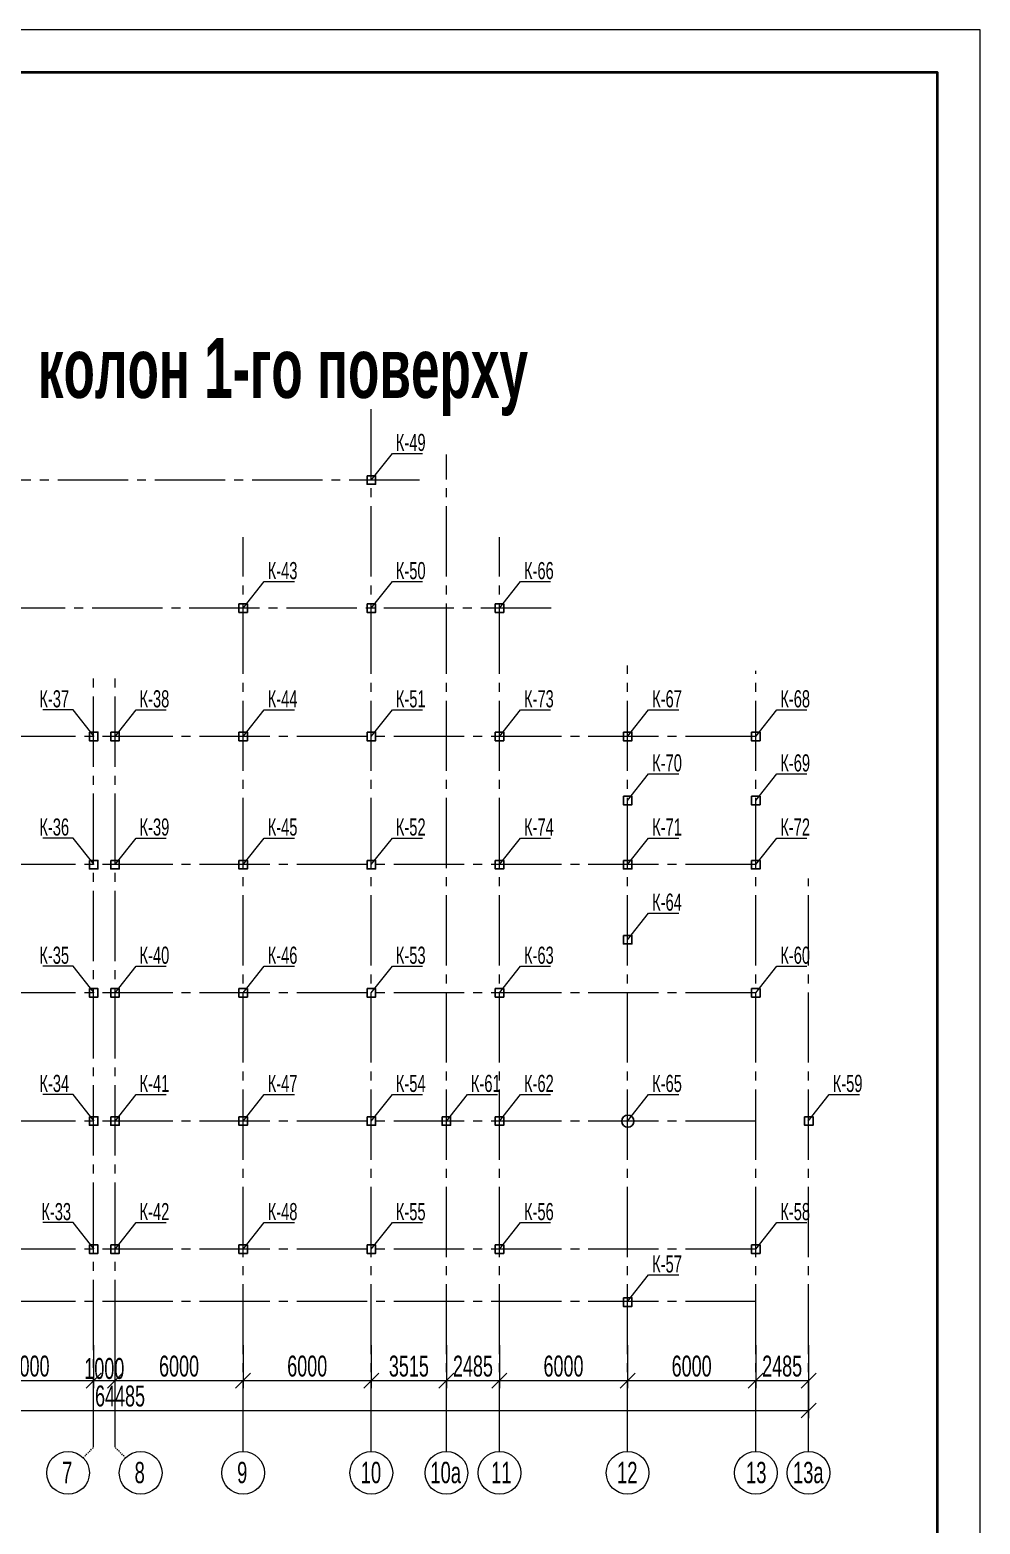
# Model space of a CAD drawing. Extents: x -483223 to 550073, y -164053 to -64662.
# Drawn here: x -230794 to -219671, y -90505 to -73022 of the extents above; entities that cross this region are included whole.
import ezdxf

# ---------------------------------------------------------------- set-up
doc = ezdxf.new("R2010")
doc.units = 0
doc.header["$MEASUREMENT"] = 0
for name, pattern in [('DASHDOT', [25.4, 12.7, -6.35, 0, -6.35]), ('K5LT_AXLED', [16.25, 11.75, -1.5, 1.5, -1.5]), ('K5LT_THIN', [0])]:
    doc.linetypes.add(name, pattern=pattern)
doc.layers.get('0').update_dxf_attribs({"color": 40, "linetype": 'CONTINUOUS'})
doc.layers.get('Defpoints').update_dxf_attribs({"linetype": 'CONTINUOUS'})
doc.layers.add('KOLONY', color=60, linetype='CONTINUOUS')
doc.layers.add('ТЕКСТ', color=252, linetype='CONTINUOUS')
doc.layers.add('ВІСЬ', color=197, linetype='DASHDOT', lineweight=15, transparency=0.5)
for name, color, linetype, lineweight in [('ОСН. ТОНКА', 250, 'CONTINUOUS', 15), ('РАМКА', 250, 'CONTINUOUS', 40), ('РОЗМІР МІЖ ОСЯМИ', 250, 'CONTINUOUS', 15)]:
    doc.layers.add(name, color=color, linetype=linetype, lineweight=lineweight)
doc.styles.add('РОЗМІР', font='ARIALN.TTF', dxfattribs={"width": 0.75})
doc.dimstyles.new('М 400$0', dxfattribs={"dimscale": 0.7, "dimtxt": 350, "dimasz": 250, "dimexe": 125, "dimexo": 250, "dimgap": 62.5, "dimtad": 1, "dimdec": 0, "dimlfac": 4, "dimzin": 9, "dimtxsty": 'РОЗМІР', "dimblk": 'OBLIQUE', "dimcen": 250, "dimadec": 0, "dimazin": 0, "dimtfac": 1, "dimtdec": 0, "dimtix": 1, "dimtmove": 2, "dimatfit": 3, "dimfxl": 125, "dimlwd": -1, "dimlwe": -1, "dimarcsym": 0})

# ---------------------------------------------------------------- blocks, each defined once
blk = doc.blocks.new('_OBLIQUE')
at = {"color": 0, "linetype": 'ByBlock'}
blk.add_line((-0.5, -0.5), (0.5, 0.5), dxfattribs=at)
blk = doc.blocks.new('*D152')
at = {"layer": 'Defpoints', "color": 0, "transparency": 16777216}
for p in [(-231548, -88238), (-230048, -88238), (-230048, -88826)]:
    blk.add_point(p, dxfattribs=at)
at = {"layer": 'РОЗМІР МІЖ ОСЯМИ', "color": 0, "transparency": 16777216}
for p, q in [((-231548, -88413), (-231548, -88914)), ((-230048, -88413), (-230048, -88914)), ((-231548, -88826), (-230048, -88826))]:
    blk.add_line(p, q, dxfattribs=at)
at = {"layer": 'РОЗМІР МІЖ ОСЯМИ', "color": 0, "transparency": 16777216, "xscale": 175, "yscale": 175, "zscale": 175, "rotation": 180}
blk.add_blockref('_OBLIQUE', (-231548, -88826), dxfattribs=at)
at = {"layer": 'РОЗМІР МІЖ ОСЯМИ', "color": 0, "transparency": 16777216, "xscale": 175, "yscale": 175, "zscale": 175}
blk.add_blockref('_OBLIQUE', (-230048, -88826), dxfattribs=at)
at = {"layer": 'РОЗМІР МІЖ ОСЯМИ', "color": 0, "transparency": 16777216, "insert": (-230798, -88658), "char_height": 245, "attachment_point": 5, "style": 'РОЗМІР'}
blk.add_mtext('6000', dxfattribs=at)
blk = doc.blocks.new('*D153')
at = {"layer": 'Defpoints', "color": 0, "transparency": 16777216}
for p in [(-230048, -88238), (-229798, -88238), (-229798, -88826)]:
    blk.add_point(p, dxfattribs=at)
at = {"layer": 'РОЗМІР МІЖ ОСЯМИ', "color": 0, "transparency": 16777216}
for p, q in [((-230048, -88413), (-230048, -88914)), ((-229798, -88413), (-229798, -88914)), ((-230048, -88826), (-229798, -88826))]:
    blk.add_line(p, q, dxfattribs=at)
at = {"layer": 'РОЗМІР МІЖ ОСЯМИ', "color": 0, "transparency": 16777216, "xscale": 175, "yscale": 175, "zscale": 175, "rotation": 180}
blk.add_blockref('_OBLIQUE', (-230048, -88826), dxfattribs=at)
at = {"layer": 'РОЗМІР МІЖ ОСЯМИ', "color": 0, "transparency": 16777216, "xscale": 175, "yscale": 175, "zscale": 175}
blk.add_blockref('_OBLIQUE', (-229798, -88826), dxfattribs=at)
at = {"layer": 'РОЗМІР МІЖ ОСЯМИ', "color": 0, "transparency": 16777216, "insert": (-229923, -88686), "char_height": 245, "attachment_point": 5, "style": 'РОЗМІР'}
blk.add_mtext('1000', dxfattribs=at)
blk = doc.blocks.new('*D154')
at = {"layer": 'Defpoints', "color": 0, "transparency": 16777216}
for p in [(-229798, -88238), (-228298, -88238), (-228298, -88826)]:
    blk.add_point(p, dxfattribs=at)
at = {"layer": 'РОЗМІР МІЖ ОСЯМИ', "color": 0, "transparency": 16777216}
for p, q in [((-229798, -88413), (-229798, -88914)), ((-228298, -88413), (-228298, -88914)), ((-229798, -88826), (-228298, -88826))]:
    blk.add_line(p, q, dxfattribs=at)
at = {"layer": 'РОЗМІР МІЖ ОСЯМИ', "color": 0, "transparency": 16777216, "xscale": 175, "yscale": 175, "zscale": 175, "rotation": 180}
blk.add_blockref('_OBLIQUE', (-229798, -88826), dxfattribs=at)
at = {"layer": 'РОЗМІР МІЖ ОСЯМИ', "color": 0, "transparency": 16777216, "xscale": 175, "yscale": 175, "zscale": 175}
blk.add_blockref('_OBLIQUE', (-228298, -88826), dxfattribs=at)
at = {"layer": 'РОЗМІР МІЖ ОСЯМИ', "color": 0, "transparency": 16777216, "insert": (-229048, -88658), "char_height": 245, "attachment_point": 5, "style": 'РОЗМІР'}
blk.add_mtext('6000', dxfattribs=at)
blk = doc.blocks.new('*D155')
at = {"layer": 'Defpoints', "color": 0, "transparency": 16777216}
for p in [(-228298, -88238), (-226798, -88238), (-226798, -88826)]:
    blk.add_point(p, dxfattribs=at)
at = {"layer": 'РОЗМІР МІЖ ОСЯМИ', "color": 0, "transparency": 16777216}
for p, q in [((-228298, -88413), (-228298, -88914)), ((-226798, -88413), (-226798, -88914)), ((-228298, -88826), (-226798, -88826))]:
    blk.add_line(p, q, dxfattribs=at)
at = {"layer": 'РОЗМІР МІЖ ОСЯМИ', "color": 0, "transparency": 16777216, "xscale": 175, "yscale": 175, "zscale": 175, "rotation": 180}
blk.add_blockref('_OBLIQUE', (-228298, -88826), dxfattribs=at)
at = {"layer": 'РОЗМІР МІЖ ОСЯМИ', "color": 0, "transparency": 16777216, "xscale": 175, "yscale": 175, "zscale": 175}
blk.add_blockref('_OBLIQUE', (-226798, -88826), dxfattribs=at)
at = {"layer": 'РОЗМІР МІЖ ОСЯМИ', "color": 0, "transparency": 16777216, "insert": (-227548, -88658), "char_height": 245, "attachment_point": 5, "style": 'РОЗМІР'}
blk.add_mtext('6000', dxfattribs=at)
blk = doc.blocks.new('*D156')
at = {"layer": 'Defpoints', "color": 0, "transparency": 16777216}
for p in [(-226798, -88238), (-225919, -88238), (-225919, -88826)]:
    blk.add_point(p, dxfattribs=at)
at = {"layer": 'РОЗМІР МІЖ ОСЯМИ', "color": 0, "transparency": 16777216}
for p, q in [((-226798, -88413), (-226798, -88914)), ((-225919, -88413), (-225919, -88914)), ((-226798, -88826), (-225919, -88826))]:
    blk.add_line(p, q, dxfattribs=at)
at = {"layer": 'РОЗМІР МІЖ ОСЯМИ', "color": 0, "transparency": 16777216, "xscale": 175, "yscale": 175, "zscale": 175, "rotation": 180}
blk.add_blockref('_OBLIQUE', (-226798, -88826), dxfattribs=at)
at = {"layer": 'РОЗМІР МІЖ ОСЯМИ', "color": 0, "transparency": 16777216, "xscale": 175, "yscale": 175, "zscale": 175}
blk.add_blockref('_OBLIQUE', (-225919, -88826), dxfattribs=at)
at = {"layer": 'РОЗМІР МІЖ ОСЯМИ', "color": 0, "transparency": 16777216, "insert": (-226358, -88658), "char_height": 245, "attachment_point": 5, "style": 'РОЗМІР'}
blk.add_mtext('3515', dxfattribs=at)
blk = doc.blocks.new('*D157')
at = {"layer": 'Defpoints', "color": 0, "transparency": 16777216}
for p in [(-225919, -88238), (-225298, -88238), (-225298, -88826)]:
    blk.add_point(p, dxfattribs=at)
at = {"layer": 'РОЗМІР МІЖ ОСЯМИ', "color": 0, "transparency": 16777216}
for p, q in [((-225919, -88413), (-225919, -88914)), ((-225298, -88413), (-225298, -88914)), ((-225919, -88826), (-225298, -88826))]:
    blk.add_line(p, q, dxfattribs=at)
at = {"layer": 'РОЗМІР МІЖ ОСЯМИ', "color": 0, "transparency": 16777216, "xscale": 175, "yscale": 175, "zscale": 175, "rotation": 180}
blk.add_blockref('_OBLIQUE', (-225919, -88826), dxfattribs=at)
at = {"layer": 'РОЗМІР МІЖ ОСЯМИ', "color": 0, "transparency": 16777216, "xscale": 175, "yscale": 175, "zscale": 175}
blk.add_blockref('_OBLIQUE', (-225298, -88826), dxfattribs=at)
at = {"layer": 'РОЗМІР МІЖ ОСЯМИ', "color": 0, "transparency": 16777216, "insert": (-225608, -88658), "char_height": 245, "attachment_point": 5, "style": 'РОЗМІР'}
blk.add_mtext('2485', dxfattribs=at)
blk = doc.blocks.new('*D158')
at = {"layer": 'Defpoints', "color": 0, "transparency": 16777216}
for p in [(-225298, -88238), (-223798, -88238), (-223798, -88826)]:
    blk.add_point(p, dxfattribs=at)
at = {"layer": 'РОЗМІР МІЖ ОСЯМИ', "color": 0, "transparency": 16777216}
for p, q in [((-225298, -88413), (-225298, -88914)), ((-223798, -88413), (-223798, -88914)), ((-225298, -88826), (-223798, -88826))]:
    blk.add_line(p, q, dxfattribs=at)
at = {"layer": 'РОЗМІР МІЖ ОСЯМИ', "color": 0, "transparency": 16777216, "xscale": 175, "yscale": 175, "zscale": 175, "rotation": 180}
blk.add_blockref('_OBLIQUE', (-225298, -88826), dxfattribs=at)
at = {"layer": 'РОЗМІР МІЖ ОСЯМИ', "color": 0, "transparency": 16777216, "xscale": 175, "yscale": 175, "zscale": 175}
blk.add_blockref('_OBLIQUE', (-223798, -88826), dxfattribs=at)
at = {"layer": 'РОЗМІР МІЖ ОСЯМИ', "color": 0, "transparency": 16777216, "insert": (-224548, -88658), "char_height": 245, "attachment_point": 5, "style": 'РОЗМІР'}
blk.add_mtext('6000', dxfattribs=at)
blk = doc.blocks.new('*D159')
at = {"layer": 'Defpoints', "color": 0, "transparency": 16777216}
for p in [(-223798, -88238), (-222298, -88238), (-222298, -88826)]:
    blk.add_point(p, dxfattribs=at)
at = {"layer": 'РОЗМІР МІЖ ОСЯМИ', "color": 0, "transparency": 16777216}
for p, q in [((-223798, -88413), (-223798, -88914)), ((-222298, -88413), (-222298, -88914)), ((-223798, -88826), (-222298, -88826))]:
    blk.add_line(p, q, dxfattribs=at)
at = {"layer": 'РОЗМІР МІЖ ОСЯМИ', "color": 0, "transparency": 16777216, "xscale": 175, "yscale": 175, "zscale": 175, "rotation": 180}
blk.add_blockref('_OBLIQUE', (-223798, -88826), dxfattribs=at)
at = {"layer": 'РОЗМІР МІЖ ОСЯМИ', "color": 0, "transparency": 16777216, "xscale": 175, "yscale": 175, "zscale": 175}
blk.add_blockref('_OBLIQUE', (-222298, -88826), dxfattribs=at)
at = {"layer": 'РОЗМІР МІЖ ОСЯМИ', "color": 0, "transparency": 16777216, "insert": (-223048, -88658), "char_height": 245, "attachment_point": 5, "style": 'РОЗМІР'}
blk.add_mtext('6000', dxfattribs=at)
blk = doc.blocks.new('*D160')
at = {"layer": 'Defpoints', "color": 0, "transparency": 16777216}
for p in [(-222298, -88238), (-221679, -88238), (-221679, -88826)]:
    blk.add_point(p, dxfattribs=at)
at = {"layer": 'РОЗМІР МІЖ ОСЯМИ', "color": 0, "transparency": 16777216}
for p, q in [((-222298, -88413), (-222298, -88914)), ((-221679, -88413), (-221679, -88914)), ((-222298, -88826), (-221679, -88826))]:
    blk.add_line(p, q, dxfattribs=at)
at = {"layer": 'РОЗМІР МІЖ ОСЯМИ', "color": 0, "transparency": 16777216, "xscale": 175, "yscale": 175, "zscale": 175, "rotation": 180}
blk.add_blockref('_OBLIQUE', (-222298, -88826), dxfattribs=at)
at = {"layer": 'РОЗМІР МІЖ ОСЯМИ', "color": 0, "transparency": 16777216, "xscale": 175, "yscale": 175, "zscale": 175}
blk.add_blockref('_OBLIQUE', (-221679, -88826), dxfattribs=at)
at = {"layer": 'РОЗМІР МІЖ ОСЯМИ', "color": 0, "transparency": 16777216, "insert": (-221989, -88658), "char_height": 245, "attachment_point": 5, "style": 'РОЗМІР'}
blk.add_mtext('2485', dxfattribs=at)
blk = doc.blocks.new('*D161')
at = {"layer": 'Defpoints', "color": 0, "transparency": 16777216}
for p in [(-237798, -88338), (-221679, -88338), (-221679, -89176)]:
    blk.add_point(p, dxfattribs=at)
at = {"layer": 'РОЗМІР МІЖ ОСЯМИ', "color": 0, "transparency": 16777216}
for p, q in [((-237798, -88513), (-237798, -89264)), ((-221679, -88513), (-221679, -89264)), ((-237798, -89176), (-221679, -89176))]:
    blk.add_line(p, q, dxfattribs=at)
at = {"layer": 'РОЗМІР МІЖ ОСЯМИ', "color": 0, "transparency": 16777216, "xscale": 175, "yscale": 175, "zscale": 175, "rotation": 180}
blk.add_blockref('_OBLIQUE', (-237798, -89176), dxfattribs=at)
at = {"layer": 'РОЗМІР МІЖ ОСЯМИ', "color": 0, "transparency": 16777216, "xscale": 175, "yscale": 175, "zscale": 175}
blk.add_blockref('_OBLIQUE', (-221679, -89176), dxfattribs=at)
at = {"layer": 'РОЗМІР МІЖ ОСЯМИ', "color": 0, "transparency": 16777216, "insert": (-229739, -89008), "char_height": 245, "attachment_point": 5, "style": 'РОЗМІР'}
blk.add_mtext('64485', dxfattribs=at)

msp = doc.modelspace()

# ---------------------------------------------------------------- linework, layer by layer
at = {"layer": 'KOLONY', "color": 7, "ltscale": 15}
for points in [[(-226847.6347, -78238.8338), (-226747.6335, -78238.8338), (-226747.6335, -78338.8333), (-226847.6347, -78338.8333), (-226847.6347, -78238.8338)], [(-228347.6339, -79738.8334), (-228247.6345, -79738.8334), (-228247.6345, -79838.8336), (-228347.6339, -79838.8336), (-228347.6339, -79738.8334)], [(-226847.6339, -79738.8334), (-226747.6345, -79738.8334), (-226747.6345, -79838.8336), (-226847.6339, -79838.8336), (-226847.6339, -79738.8334)], [(-225347.6339, -79738.8334), (-225247.6345, -79738.8334), (-225247.6345, -79838.8336), (-225347.6339, -79838.8336), (-225347.6339, -79738.8334)], [(-230097.6342, -81238.8338), (-229997.6339, -81238.8338), (-229997.6339, -81338.8341), (-230097.6342, -81338.8341), (-230097.6342, -81238.8338)], [(-229847.6339, -81238.8338), (-229747.6345, -81238.8338), (-229747.6345, -81338.8341), (-229847.6339, -81338.8341), (-229847.6339, -81238.8338)], [(-228347.6339, -81238.8334), (-228247.6345, -81238.8334), (-228247.6345, -81338.8336), (-228347.6339, -81338.8336), (-228347.6339, -81238.8334)], [(-226847.6339, -81238.8334), (-226747.6345, -81238.8334), (-226747.6345, -81338.8336), (-226847.6339, -81338.8336), (-226847.6339, -81238.8334)], [(-225347.6339, -81238.8334), (-225247.6345, -81238.8334), (-225247.6345, -81338.8336), (-225347.6339, -81338.8336), (-225347.6339, -81238.8334)], [(-223847.6339, -81238.8338), (-223747.6345, -81238.8338), (-223747.6345, -81338.8341), (-223847.6339, -81338.8341), (-223847.6339, -81238.8338)], [(-222347.6339, -81238.8338), (-222247.6345, -81238.8338), (-222247.6345, -81338.8341), (-222347.6339, -81338.8341), (-222347.6339, -81238.8338)], [(-223847.6339, -81988.8332), (-223747.6345, -81988.8332), (-223747.6345, -82088.8334), (-223847.6339, -82088.8334), (-223847.6339, -81988.8332)], [(-222347.6339, -81988.8332), (-222247.6345, -81988.8332), (-222247.6345, -82088.8334), (-222347.6339, -82088.8334), (-222347.6339, -81988.8332)], [(-230097.6342, -82738.8334), (-229997.6339, -82738.8334), (-229997.6339, -82838.8336), (-230097.6342, -82838.8336), (-230097.6342, -82738.8334)], [(-229847.6339, -82738.8334), (-229747.6345, -82738.8334), (-229747.6345, -82838.8336), (-229847.6339, -82838.8336), (-229847.6339, -82738.8334)], [(-228347.6339, -82738.8334), (-228247.6345, -82738.8334), (-228247.6345, -82838.8336), (-228347.6339, -82838.8336), (-228347.6339, -82738.8334)], [(-226847.6339, -82738.8334), (-226747.6345, -82738.8334), (-226747.6345, -82838.8336), (-226847.6339, -82838.8336), (-226847.6339, -82738.8334)], [(-225347.6339, -82738.8334), (-225247.6345, -82738.8334), (-225247.6345, -82838.8336), (-225347.6339, -82838.8336), (-225347.6339, -82738.8334)], [(-223847.6339, -82738.8334), (-223747.6345, -82738.8334), (-223747.6345, -82838.8336), (-223847.6339, -82838.8336), (-223847.6339, -82738.8334)], [(-222347.6339, -82738.8334), (-222247.6345, -82738.8334), (-222247.6345, -82838.8336), (-222347.6339, -82838.8336), (-222347.6339, -82738.8334)], [(-223847.6339, -83617.584), (-223747.6345, -83617.584), (-223747.6345, -83717.5844), (-223847.6339, -83717.5844), (-223847.6339, -83617.584)], [(-230097.6342, -84238.8338), (-229997.6339, -84238.8338), (-229997.6339, -84338.8341), (-230097.6342, -84338.8341), (-230097.6342, -84238.8338)], [(-229847.6339, -84238.8338), (-229747.6345, -84238.8338), (-229747.6345, -84338.8341), (-229847.6339, -84338.8341), (-229847.6339, -84238.8338)], [(-228347.6334, -84238.8338), (-228247.634, -84238.8338), (-228247.634, -84338.8341), (-228347.6334, -84338.8341), (-228347.6334, -84238.8338)], [(-226847.6347, -84238.8338), (-226747.6335, -84238.8338), (-226747.6335, -84338.8341), (-226847.6347, -84338.8341), (-226847.6347, -84238.8338)], [(-225347.6344, -84238.8338), (-225247.6349, -84238.8338), (-225247.6349, -84338.8341), (-225347.6344, -84338.8341), (-225347.6344, -84238.8338)], [(-222347.4578, -84238.8338), (-222247.4583, -84238.8338), (-222247.4583, -84338.8341), (-222347.4578, -84338.8341), (-222347.4578, -84238.8338)], [(-230097.6342, -85738.8342), (-229997.6339, -85738.8342), (-229997.6339, -85838.8336), (-230097.6342, -85838.8336), (-230097.6342, -85738.8342)], [(-229847.6339, -85738.8342), (-229747.6345, -85738.8342), (-229747.6345, -85838.8336), (-229847.6339, -85838.8336), (-229847.6339, -85738.8342)], [(-228347.6334, -85738.8342), (-228247.634, -85738.8342), (-228247.634, -85838.8336), (-228347.6334, -85838.8336), (-228347.6334, -85738.8342)], [(-226847.6347, -85738.8342), (-226747.6335, -85738.8342), (-226747.6335, -85838.8336), (-226847.6347, -85838.8336), (-226847.6347, -85738.8342)], [(-225968.884, -85738.8342), (-225868.8846, -85738.8342), (-225868.8846, -85838.8336), (-225968.884, -85838.8336), (-225968.884, -85738.8342)], [(-225347.6344, -85738.8342), (-225247.6349, -85738.8342), (-225247.6349, -85838.8336), (-225347.6344, -85838.8336), (-225347.6344, -85738.8342)], [(-221726.3838, -85738.8342), (-221626.3843, -85738.8342), (-221626.3843, -85838.8336), (-221726.3838, -85838.8336), (-221726.3838, -85738.8342)], [(-230097.6342, -87238.8346), (-229997.6339, -87238.8346), (-229997.6339, -87338.8341), (-230097.6342, -87338.8341), (-230097.6342, -87238.8346)], [(-229847.6339, -87238.8346), (-229747.6345, -87238.8346), (-229747.6345, -87338.8341), (-229847.6339, -87338.8341), (-229847.6339, -87238.8346)], [(-228347.6334, -87238.8346), (-228247.634, -87238.8346), (-228247.634, -87338.8341), (-228347.6334, -87338.8341), (-228347.6334, -87238.8346)], [(-226847.6347, -87238.8346), (-226747.6335, -87238.8346), (-226747.6335, -87338.8341), (-226847.6347, -87338.8341), (-226847.6347, -87238.8346)], [(-225347.81, -87238.8346), (-225247.8088, -87238.8346), (-225247.8088, -87338.8341), (-225347.81, -87338.8341), (-225347.81, -87238.8346)], [(-222347.6334, -87238.8346), (-222247.634, -87238.8346), (-222247.634, -87338.8341), (-222347.6334, -87338.8341), (-222347.6334, -87238.8346)], [(-223847.6339, -87857.3537), (-223747.6345, -87857.3537), (-223747.6345, -87957.3532), (-223847.6339, -87957.3532), (-223847.6339, -87857.3537)]]:
    msp.add_lwpolyline(points, dxfattribs=at)
msp.add_circle((-223794.7589, -85790.9591), 70.5, dxfattribs=at)
at = {"layer": 'ВІСЬ', "color": 7, "linetype": 'K5LT_AXLED', "ltscale": 70}
for p, q in [((-226797.6344, -89655.9364), (-226797.6344, -77403.0063)), ((-225918.9546, -89655.9271), (-225918.9546, -77990.2573)), ((-226232.8048, -78288.8344), (-240295.2496, -78288.8344)), ((-228297.6344, -89655.9364), (-228297.6344, -78957.1896)), ((-225297.6344, -89655.9364), (-225297.6344, -78957.186)), ((-224692.7608, -79788.8344), (-240295.2496, -79788.8344)), ((-230047.6344, -89605.9364), (-230047.6344, -80507.0727)), ((-229797.6344, -89605.9364), (-229797.6344, -80521.3891)), ((-223797.6344, -89655.9364), (-223797.6344, -80457.186)), ((-222297.6344, -89655.9364), (-222297.6344, -80521.3891)), ((-222297.6344, -81288.8344), (-240295.2496, -81288.8344)), ((-222297.6344, -82788.8344), (-240295.2496, -82788.8344)), ((-221679.3906, -89655.9364), (-221679.3906, -82951.0605)), ((-222297.6344, -84288.8344), (-240295.2496, -84288.8344)), ((-222297.6344, -85788.8344), (-240295.2496, -85788.8344)), ((-222297.6344, -87288.8344), (-240295.2496, -87288.8344)), ((-222297.6344, -87901.2796), (-240295.2496, -87901.2796))]:
    msp.add_line(p, q, dxfattribs=at)
at = {"layer": 'ВІСЬ', "color": 7}
for p, q in [((-230170.8577, -89729.1597), (-230047.6344, -89605.9364)), ((-229674.411, -89729.1597), (-229797.6344, -89605.9364))]:
    msp.add_line(p, q, dxfattribs=at)
at = {"layer": 'ОСН. ТОНКА', "color": 7}
for p, q in [((-226797.6344, -78288.8344), (-226551.4343, -77978.0345)), ((-226551.4343, -77978.0345), (-226198.5383, -77978.0345)), ((-228297.6344, -79788.8344), (-228051.4343, -79478.0345)), ((-228051.4343, -79478.0345), (-227698.5383, -79478.0345)), ((-226797.6344, -79788.8344), (-226551.4343, -79478.0345)), ((-226551.4343, -79478.0345), (-226198.5383, -79478.0345)), ((-225297.6344, -79788.8344), (-225051.4343, -79478.0345)), ((-225051.4343, -79478.0345), (-224698.5383, -79478.0345)), ((-230289.0767, -80978.035), (-230641.9727, -80978.035)), ((-230042.8766, -81288.8348), (-230289.0767, -80978.035)), ((-229797.6344, -81288.8344), (-229551.4343, -80978.0345)), ((-229551.4343, -80978.0345), (-229198.5383, -80978.0345)), ((-228297.6344, -81288.8344), (-228051.4343, -80978.0345)), ((-228051.4343, -80978.0345), (-227698.5383, -80978.0345)), ((-226797.6344, -81288.8344), (-226551.4343, -80978.0345)), ((-226551.4343, -80978.0345), (-226198.5383, -80978.0345)), ((-225297.6344, -81288.8344), (-225051.4343, -80978.0345)), ((-225051.4343, -80978.0345), (-224698.5383, -80978.0345)), ((-223797.6344, -81288.8344), (-223551.4343, -80978.0345)), ((-223551.4343, -80978.0345), (-223198.5383, -80978.0345)), ((-222297.6344, -81288.8344), (-222051.4343, -80978.0345)), ((-222051.4343, -80978.0345), (-221698.5383, -80978.0345)), ((-223797.6344, -82038.8333), (-223551.4343, -81728.0335)), ((-223551.4343, -81728.0335), (-223198.5383, -81728.0335)), ((-222297.6344, -82038.8333), (-222051.4343, -81728.0335)), ((-222051.4343, -81728.0335), (-221698.5383, -81728.0335)), ((-230289.0767, -82478.0345), (-230641.9727, -82478.0345)), ((-230042.8766, -82788.8344), (-230289.0767, -82478.0345)), ((-229797.6344, -82788.8344), (-229551.4343, -82478.0345)), ((-229551.4343, -82478.0345), (-229198.5383, -82478.0345)), ((-228297.6344, -82788.8344), (-228051.4343, -82478.0345)), ((-228051.4343, -82478.0345), (-227698.5383, -82478.0345)), ((-226797.6344, -82788.8344), (-226551.4343, -82478.0345)), ((-226551.4343, -82478.0345), (-226198.5383, -82478.0345)), ((-225297.6344, -82788.8344), (-225051.4343, -82478.0345)), ((-225051.4343, -82478.0345), (-224698.5383, -82478.0345)), ((-223797.6344, -82788.8344), (-223551.4343, -82478.0345)), ((-223551.4343, -82478.0345), (-223198.5383, -82478.0345)), ((-222297.6344, -82788.8344), (-222051.4343, -82478.0345)), ((-222051.4343, -82478.0345), (-221698.5383, -82478.0345)), ((-223797.6344, -83667.5842), (-223551.4343, -83356.7844)), ((-223551.4343, -83356.7844), (-223198.5383, -83356.7844)), ((-230289.0767, -83978.0345), (-230641.9727, -83978.0345)), ((-230042.8766, -84288.8344), (-230289.0767, -83978.0345)), ((-229797.6344, -84288.8344), (-229551.4343, -83978.0345)), ((-229551.4343, -83978.0345), (-229198.5383, -83978.0345)), ((-228297.6344, -84288.8344), (-228051.4343, -83978.0345)), ((-228051.4343, -83978.0345), (-227698.5383, -83978.0345)), ((-226797.6344, -84288.8344), (-226551.4343, -83978.0345)), ((-226551.4343, -83978.0345), (-226198.5383, -83978.0345)), ((-225297.6344, -84288.8344), (-225051.4343, -83978.0345)), ((-225051.4343, -83978.0345), (-224698.5383, -83978.0345)), ((-222297.6344, -84288.8344), (-222051.4343, -83978.0345)), ((-222051.4343, -83978.0345), (-221698.5383, -83978.0345)), ((-230289.0767, -85478.0345), (-230641.9727, -85478.0345)), ((-230042.8766, -85788.8344), (-230289.0767, -85478.0345)), ((-229797.6344, -85788.8344), (-229551.4343, -85478.0345)), ((-229551.4343, -85478.0345), (-229198.5383, -85478.0345)), ((-228297.6344, -85788.8344), (-228051.4343, -85478.0345)), ((-228051.4343, -85478.0345), (-227698.5383, -85478.0345)), ((-226797.6344, -85788.8344), (-226551.4343, -85478.0345)), ((-226551.4343, -85478.0345), (-226198.5383, -85478.0345)), ((-225918.884, -85788.8344), (-225672.6839, -85478.0345)), ((-225672.6839, -85478.0345), (-225319.788, -85478.0345)), ((-225297.6344, -85788.8344), (-225051.4343, -85478.0345)), ((-225051.4343, -85478.0345), (-224698.5383, -85478.0345)), ((-223797.6344, -85788.8344), (-223551.4343, -85478.0345)), ((-223551.4343, -85478.0345), (-223198.5383, -85478.0345)), ((-221683.7886, -85788.8339), (-221437.5885, -85478.0341)), ((-221437.5885, -85478.0341), (-221084.6925, -85478.0341)), ((-230289.0767, -86978.0345), (-230641.9727, -86978.0345)), ((-230042.8766, -87288.8344), (-230289.0767, -86978.0345)), ((-229797.6344, -87288.8344), (-229551.4343, -86978.0345)), ((-229551.4343, -86978.0345), (-229198.5383, -86978.0345)), ((-228297.6344, -87288.8344), (-228051.4343, -86978.0345)), ((-228051.4343, -86978.0345), (-227698.5383, -86978.0345)), ((-226797.6344, -87288.8344), (-226551.4343, -86978.0345)), ((-226551.4343, -86978.0345), (-226198.5383, -86978.0345)), ((-225297.6344, -87288.8344), (-225051.4343, -86978.0345)), ((-225051.4343, -86978.0345), (-224698.5383, -86978.0345)), ((-222297.6344, -87288.8344), (-222051.4343, -86978.0345)), ((-222051.4343, -86978.0345), (-221698.5383, -86978.0345)), ((-223797.6344, -87901.2796), (-223551.4343, -87590.4798)), ((-223551.4343, -87590.4798), (-223198.5383, -87590.4798))]:
    msp.add_line(p, q, dxfattribs=at)
at = {"layer": 'ОСН. ТОНКА', "color": 7, "ltscale": 40}
msp.add_lwpolyline([(-303771.4455, -73022.1397), (-303771.4455, -132422.1397), (-219671.4455, -132422.1397), (-219671.4455, -73022.1397), (-303771.4455, -73022.1397)], dxfattribs=at)
at = {"layer": 'ОСН. ТОНКА', "color": 7, "linetype": 'K5LT_THIN'}
for centre in [(-230347.6344, -89905.9364), (-229497.6344, -89905.9364), (-228297.6344, -89905.9364), (-226797.6344, -89905.9364), (-225918.9546, -89905.9271), (-225297.6344, -89905.9364), (-223797.6344, -89905.9364), (-222297.6344, -89905.9364), (-221679.3906, -89905.9364)]:
    msp.add_arc(centre, 250, 0, 359.99999427, dxfattribs=at)
at = {"layer": 'РАМКА', "color": 7, "ltscale": 40}
msp.add_lwpolyline([(-220171.4455, -131922.1397), (-220171.4455, -131922.1397), (-220171.4455, -73522.1397), (-301771.4455, -73522.1397), (-301771.4455, -131922.1397), (-220171.4455, -131922.1397)], dxfattribs=at)

# ---------------------------------------------------------------- texts
at = {"layer": 'ТЕКСТ', "color": 7, "style": 'РОЗМІР', "width": 0.75}
for s, height, p in [('К-49', 200, (-226510.4609, -77948.7861)), ('К-43', 200, (-228010.4609, -79448.7861)), ('К-50', 200, (-226510.4609, -79448.7861)), ('К-66', 200, (-225010.4609, -79448.7861)), ('К-37', 200, (-230683.3584, -80948.7866)), ('К-38', 200, (-229510.4609, -80948.7861)), ('К-44', 200, (-228010.4609, -80948.7861)), ('К-51', 200, (-226510.4609, -80948.7861)), ('К-73', 200, (-225010.4609, -80948.7861)), ('К-67', 200, (-223510.4609, -80948.7861)), ('К-68', 200, (-222010.4609, -80948.7861)), ('К-70', 200, (-223510.4609, -81698.7851)), ('К-69', 200, (-222010.4609, -81698.7851)), ('К-36', 200, (-230683.3584, -82448.7861)), ('К-39', 200, (-229510.4609, -82448.7861)), ('К-45', 200, (-228010.4609, -82448.7861)), ('К-52', 200, (-226510.4609, -82448.7861)), ('К-74', 200, (-225010.4609, -82448.7861)), ('К-71', 200, (-223510.4609, -82448.7861)), ('К-72', 200, (-222010.4609, -82448.7861)), ('К-64', 200, (-223510.4609, -83327.536)), ('К-35', 200, (-230683.6654, -83948.7861)), ('К-40', 200, (-229510.4609, -83948.7861)), ('К-46', 200, (-228010.4609, -83948.7861)), ('К-53', 200, (-226510.4609, -83948.7861)), ('К-63', 200, (-225010.4609, -83948.7861)), ('К-60', 200, (-222010.4609, -83948.7861)), ('К-34', 200, (-230682.7445, -85448.7861)), ('К-41', 200, (-229510.4609, -85448.7861)), ('К-47', 200, (-228010.4609, -85448.7861)), ('К-54', 200, (-226510.4609, -85448.7861)), ('К-61', 200, (-225631.7105, -85448.7861)), ('К-62', 200, (-225010.4609, -85448.7861)), ('К-65', 200, (-223510.4609, -85448.7861)), ('К-59', 200, (-221396.6151, -85448.7857)), ('К-33', 200, (-230660.0296, -86948.7861)), ('К-42', 200, (-229510.4609, -86948.7861)), ('К-48', 200, (-228010.4609, -86948.7861)), ('К-55', 200, (-226510.4609, -86948.7861)), ('К-56', 200, (-225010.4609, -86948.7861)), ('К-58', 200, (-222010.4609, -86948.7861)), ('К-57', 200, (-223510.4609, -87561.2314)), ('7', 250, (-230418.4297, -90026.4997)), ('8', 250, (-229568.4297, -90026.4997)), ('9', 250, (-228368.4297, -90026.4997)), ('10', 250, (-226921.3464, -90026.4997)), ('10а', 250, (-226106.1259, -90026.4904)), ('11', 250, (-225394.8881, -90026.4997)), ('12', 250, (-223921.3464, -90026.4997)), ('13', 250, (-222411.4245, -90026.4997)), ('13а', 250, (-221862.0473, -90026.4997))]:
    msp.add_text(s, height=height, dxfattribs=at).set_placement(p)
at = {"layer": 'ТЕКСТ', "color": 7, "ltscale": 30, "insert": (-230723.1172, -77539.4419), "char_height": 700, "width": 12161.46683, "attachment_point": 8, "style": 'РОЗМІР'}
msp.add_mtext('{\\fArial Narrow|b1|i0|c204|p34;Схема розміщення колон 1-го поверху}', dxfattribs=at)

# ---------------------------------------------------------------- dimensions: what is measured, and where the dimension line sits
at = {"layer": 'РОЗМІР МІЖ ОСЯМИ', "color": 7}
for base, p1, p2, picture, middle in [((-230047.6344, -88826.3891), (-231547.6344, -88237.7692), (-230047.6344, -88237.7692), '*D152', (-230797.6344, -88657.5487)), ((-228297.6344, -88826.3891), (-229797.6344, -88237.7692), (-228297.6344, -88237.7692), '*D154', (-229047.6344, -88657.5487)), ((-226797.6344, -88826.3891), (-228297.6344, -88237.7692), (-226797.6344, -88237.7692), '*D155', (-227547.6344, -88657.5487)), ((-223797.6344, -88826.3891), (-225297.6344, -88237.7692), (-223797.6344, -88237.7692), '*D158', (-224547.6344, -88657.5487)), ((-222297.6344, -88826.3891), (-223797.6344, -88237.7692), (-222297.6344, -88237.7692), '*D159', (-223047.6344, -88657.5487))]:
    dim = msp.add_linear_dim(base=base, p1=p1, p2=p2, dimstyle='М 400$0', override={"dimtxsty": 'РОЗМІР'}, dxfattribs=at)
    dim.commit()
    dim.dimension.update_dxf_attribs({"geometry": picture, "text_midpoint": middle})
dim = msp.add_linear_dim(base=(-229797.6344, -88826.3891), p1=(-230047.6344, -88237.7692), p2=(-229797.6344, -88237.7692), dimstyle='М 400$0', override={"dimtxsty": 'РОЗМІР'}, dxfattribs=at)
dim.commit()
dim.dimension.update_dxf_attribs({"geometry": '*D153', "text_midpoint": (-229922.6344, -88686.1131), "dimtype": 160})
for base, p1, p2, text, picture, middle in [((-225918.9546, -88826.3891), (-226797.6344, -88237.7692), (-225918.9546, -88237.7692), '3515', '*D156', (-226358.2945, -88657.5487)), ((-225297.6344, -88826.3891), (-225918.9546, -88237.7692), (-225297.6344, -88237.7692), '2485', '*D157', (-225608.2945, -88657.5487)), ((-221679.3906, -88826.3891), (-222297.6344, -88237.7692), (-221679.3906, -88237.7692), '2485', '*D160', (-221988.5125, -88657.5487)), ((-221679.3906, -89176.3891), (-237797.6344, -88337.7692), (-221679.3906, -88337.7692), '64485', '*D161', (-229738.5125, -89007.5487))]:
    dim = msp.add_linear_dim(base=base, p1=p1, p2=p2, text=text, dimstyle='М 400$0', override={"dimtxsty": 'РОЗМІР'}, dxfattribs=at)
    dim.commit()
    dim.dimension.update_dxf_attribs({"geometry": picture, "text_midpoint": middle})

doc.saveas('drawing.dxf')
